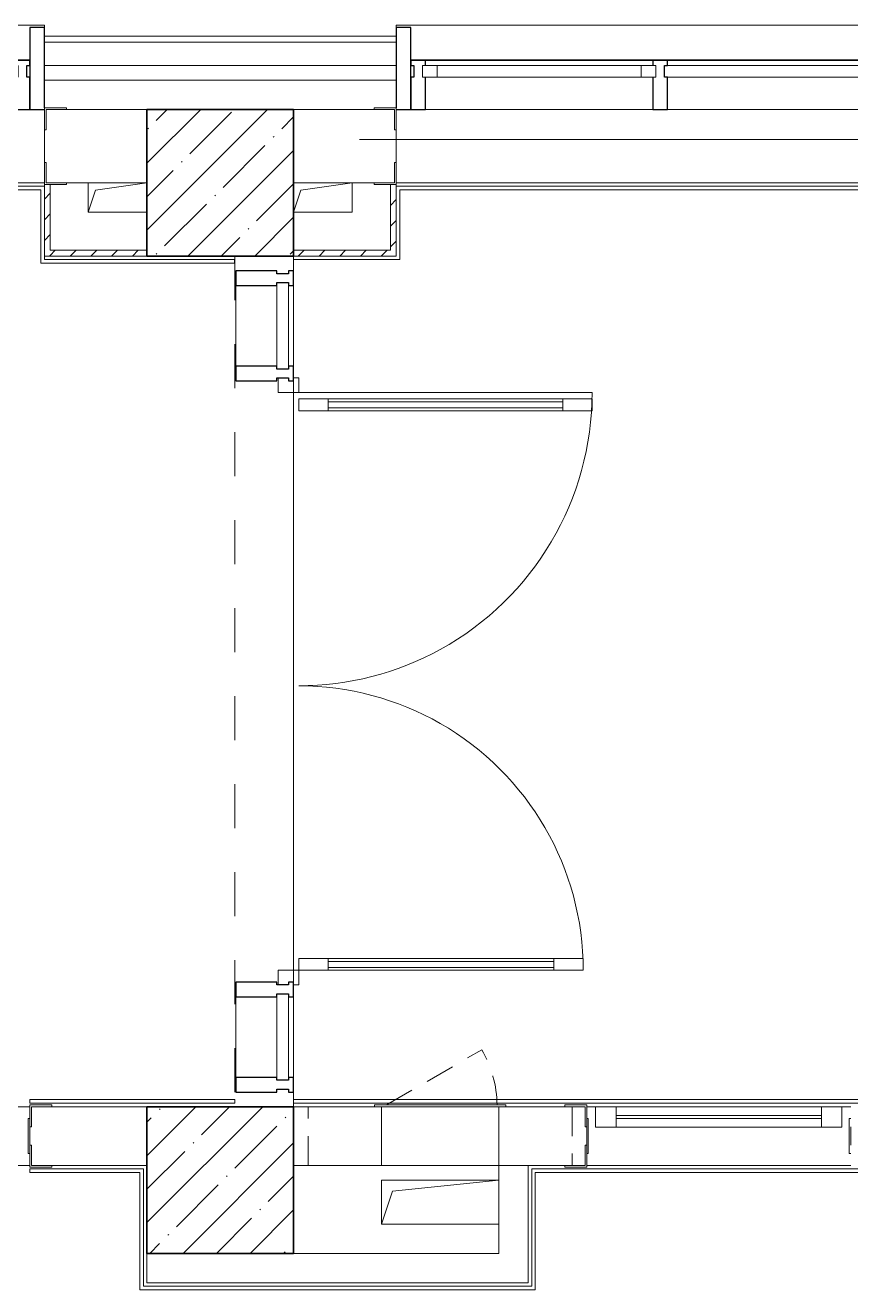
# Model space of a CAD drawing. Header units: millimetres. Extents: x 5993 to 95364, y 94667 to 143522.
# Drawn here: x 45400.1 to 45629.2, y 114542.6 to 114893.5 of the extents above; entities that cross this region are included whole.
import ezdxf

# ---------------------------------------------------------------- set-up
doc = ezdxf.new("R2010")
doc.units = ezdxf.units.MM
for name, pattern in [('200_ШТРИХ__ш1_п0_6_', [160, 100, -60]), ('200_ШТРИХ_ш1п0_6_', [160, 100, -60]), ('50_200_ШТРИХ_1Т_ш5_п1_п1_', [1400, 1000, -200, 0, -200]), ('Штрих короткий', [300, 150, -150])]:
    doc.linetypes.add(name, pattern=pattern)
for name, color, linetype, lineweight in [('0-2', 7, 'Continuous', 9), ('S-GRID-____-OTLN-1', 7, '50_200_ШТРИХ_1Т_ш5_п1_п1_', 9), ('Двери', 7, 'Continuous', 9), ('Импосты витража', 7, 'Continuous', 9), ('Импосты витража-1', 7, 'Continuous', 25), ('Каркас_Импост', 7, 'Continuous', 13), ('Каркас_Импост-1', 7, 'Continuous', 9), ('Несущие колонны', 7, 'Continuous', 9), ('Несущие колонны-1', 7, 'Continuous', 35), ('Обобщенные модели', 7, 'Continuous', 9), ('Общие ребра', 7, 'Continuous', 9), ('Окна', 7, 'Continuous', 9), ('Остекление-1', 7, 'Continuous', 9), ('Открывание в плане-1', 7, '200_ШТРИХ__ш1_п0_6_', 9), ('Перекрытия', 7, 'Continuous', 9), ('Перемычка-1', 7, 'Штрих короткий', 9), ('Перемычка_Пунктирные линии-1', 7, '200_ШТРИХ_ш1п0_6_', 9), ('Стены', 7, 'Continuous', 9), ('Стены-1', 7, 'Continuous', 13), ('Элементы узлов', 7, 'Continuous', 9)]:
    doc.layers.add(name, color=color, linetype=linetype, lineweight=lineweight)
doc.layers.add('Штриховка разреза-4', color=7, linetype='Continuous', lineweight=5, true_color=0x0080ff)

# ---------------------------------------------------------------- blocks, each defined once
blk = doc.blocks.new('BSC_Колонна _Прямоугольная - 500х500-V97-АИ2_01_План напольных покрытий и плинтусов 1го этажа _Часть 2_')
at = {"layer": 'Несущие колонны'}
h = blk.add_hatch(dxfattribs=at)
h.set_pattern_fill('FP_116', color=256, style=0, pattern_type=2)
h.set_pattern_definition([(45, (-46950, -7650), (-114.04925, 114.04925), []), (45, (-46835.95, -7650), (-114.04925, 114.04925), [201.613, -40.323, 3.353, -36.97])])
h.paths.add_polyline_path([(-250, -250), (250, -250), (250, 250), (-250, 250)], flags=0)
at = {"layer": 'Несущие колонны-1'}
for p, q in [((250, 250), (-250, 250)), ((-250, 250), (-250, -250)), ((250, -250), (250, 250)), ((-250, -250), (250, -250))]:
    blk.add_line(p, q, dxfattribs=at)
blk = doc.blocks.new('Проем_Дверь_Прямоугольный - 1800х2700h_оконные проемы-25805030-АИ2_01_План напольных покрытий и плинтусов 1го этажа _Часть 2_')
at = {"layer": 'Перемычка-1'}
for p, q in [((900, 125), (-900, 125)), ((900, -125), (-900, -125))]:
    blk.add_line(p, q, dxfattribs=at)
blk = doc.blocks.new('120_Окно_СКБ_1Ст - 120_Окно_СКБ_1Ст_классы 900x800_E30-27915984-АИ2_01_План напольных покрытий и плинтусов 1го этажа _Часть 2_')
at = {"layer": 'Каркас_Импост'}
for p, q in [((-420, 30), (-420, 100)), ((-420, 100), (-350, 100)), ((-350, 100), (-350, 30)), ((350, 30), (350, 100)), ((350, 100), (420, 100)), ((420, 100), (420, 30)), ((-350, 30), (-420, 30)), ((420, 30), (350, 30))]:
    blk.add_line(p, q, dxfattribs=at)
at = {"layer": 'Каркас_Импост-1'}
for p, q in [((420, 100), (-420, 100)), ((-420, 30), (420, 30))]:
    blk.add_line(p, q, dxfattribs=at)
at = {"layer": 'Остекление-1'}
for p, q in [((350, 70), (-350, 70)), ((350, 60), (-350, 60))]:
    blk.add_line(p, q, dxfattribs=at)
blk = doc.blocks.new('Проем_Дверь_Прямоугольный - 1700х2400h_дверные проемы-28051683-АИ2_01_План напольных покрытий и плинтусов 1го этажа _Часть 2_')
at = {"layer": 'Перемычка-1'}
for p, q in [((850, 100), (-850, 100)), ((850, -100), (-850, -100))]:
    blk.add_line(p, q, dxfattribs=at)
blk = doc.blocks.new('Прямоугольный импост - Импост структурный с накладкой - 150мм-25651501-АИ2_01_План напольных покрытий и плинтусов 1го этажа _Часть 2_')
at = {"layer": 'Импосты витража-1'}
for p, q in [((-25, 0), (-25, 17)), ((-25, 17), (25, 17)), ((-15, 0), (-25, 0)), ((-15, -40), (-15, 0)), ((25, 0), (15, 0)), ((15, 0), (15, -40)), ((25, 17), (25, 0)), ((-25, -150), (-25, -40)), ((-25, -40), (-15, -40)), ((15, -40), (25, -40)), ((25, -40), (25, -150)), ((25, -150), (-25, -150))]:
    blk.add_line(p, q, dxfattribs=at)
blk = doc.blocks.new('Прямоугольный импост - Откос НВФ_50х280 мм-25995273-АИ2_01_План напольных покрытий и плинтусов 1го этажа _Часть 2_')
at = {"layer": 'Импосты витража-1'}
for p, q in [((0, 130), (-50, 130)), ((-50, 130), (-50, -150)), ((0, -144), (0, 130)), ((-50, -150), (0, -150))]:
    blk.add_line(p, q, dxfattribs=at)
blk = doc.blocks.new('PNS_Панель прямоугольная2 - Нр_Стекло - 40мм-26243474-АИ2_01_План напольных покрытий и плинтусов 1го этажа _Часть 2_')
at = {"layer": 'Каркас_Импост'}
for p, q in [((-397.5, 0), (-397.5, 40)), ((-397.5, 40), (-347.5, 40)), ((-347.5, 40), (-347.5, 0)), ((397.5, 40), (347.5, 40)), ((347.5, 40), (347.5, 0)), ((397.5, 0), (397.5, 40)), ((-347.5, 0), (-397.5, 0)), ((347.5, 0), (397.5, 0))]:
    blk.add_line(p, q, dxfattribs=at)
at = {"layer": 'Каркас_Импост-1'}
for p, q in [((-347.5, 40), (347.5, 40)), ((-347.5, 0), (347.5, 0))]:
    blk.add_line(p, q, dxfattribs=at)
blk = doc.blocks.new('Прямоугольный импост - Импост структурный с накладкой - 150мм-25647633-АИ2_01_План напольных покрытий и плинтусов 1го этажа _Часть 2_')
at = {"layer": 'Импосты витража-1'}
for p, q in [((-25, 0), (-25, 17)), ((-25, 17), (25, 17)), ((-15, 0), (-25, 0)), ((-15, -40), (-15, 0)), ((25, 17), (25, 0)), ((-25, -150), (-25, -40)), ((-25, -40), (-15, -40)), ((25, -40), (25, -150)), ((25, -150), (-25, -150))]:
    blk.add_line(p, q, dxfattribs=at)
blk = doc.blocks.new('Прямоугольный импост - Импост структурный с накладкой - 150мм-25647642-АИ2_01_План напольных покрытий и плинтусов 1го этажа _Часть 2_')
at = {"layer": 'Импосты витража'}
for p, q in [((93625, -100), (94400, -100)), ((93625, -267), (94400, -267))]:
    blk.add_line(p, q, dxfattribs=at)
blk = doc.blocks.new('Прямоугольный импост - Импост структурный с накладкой - 150мм-V143-АИ2_01_План напольных покрытий и плинтусов 1го этажа _Часть 2_')
at = {"layer": 'Импосты витража-1'}
for p, q in [((-25, 0), (-25, 17)), ((-25, 17), (25, 17)), ((25, 0), (15, 0)), ((15, 0), (15, -40)), ((25, 17), (25, 0)), ((-25, -150), (-25, -40)), ((15, -40), (25, -40)), ((25, -40), (25, -150)), ((25, -150), (-25, -150))]:
    blk.add_line(p, q, dxfattribs=at)
blk = doc.blocks.new('PNS_Панель прямоугольная1 - Нр_Стекло - 40мм-25259299-АИ2_01_План напольных покрытий и плинтусов 1го этажа _Часть 2_')
at = {"layer": 'Остекление-1'}
for p, q in [((-387.5, 40), (387.5, 40)), ((-397.5, 0), (397.5, 0)), ((387.5, 0), (-387.5, 0))]:
    blk.add_line(p, q, dxfattribs=at)
blk = doc.blocks.new('Прямоугольный импост - Откос НВФ_50х280 мм-25993834-АИ2_01_План напольных покрытий и плинтусов 1го этажа _Часть 2_')
at = {"layer": 'Импосты витража-1'}
for p, q in [((-50, 130), (0, 130)), ((-50, -150), (-50, 130)), ((0, 130), (0, -144)), ((0, -150), (-50, -150))]:
    blk.add_line(p, q, dxfattribs=at)
blk = doc.blocks.new('Дверь_Витражная_СКБ_2Ст2 - ДВВ_ДАО_СОШ_Коридор_отсек-V171-АИ2_01_План напольных покрытий и плинтусов 1го этажа _Часть 2_')
at = {"layer": 'Двери'}
for p, q in [((-985, -1005), (-985, -35)), ((985, -1035), (985, -35))]:
    blk.add_line(p, q, dxfattribs=at)
for centre, radius, start, end in [((-985, -35), 970, 330.1977, 0), ((985, -35), 1000, 180, 208.8493), ((-985, -35), 970, 270, 330.1977), ((985, -35), 1000, 208.8493, 270)]:
    blk.add_arc(centre, radius, start, end, dxfattribs=at)
at = {"layer": 'Элементы узлов'}
for p, q in [((-1035, 35), (-985, 35)), ((-985, 35), (-1035, 35)), ((-985, 35), (-985, -35)), ((-985, -35), (-985, 35)), ((1035, 35), (985, 35)), ((985, 35), (985, -35)), ((1035, 35), (985, 35)), ((985, 35), (985, -35)), ((-1035, -35), (-1035, -17)), ((-1035, -17), (-1035, -35)), ((-985, -35), (-1035, -35)), ((-1035, -35), (-985, -35)), ((-945, -35), (-985, -35)), ((-985, -1005), (-985, -35)), ((-945, -35), (-985, -35)), ((-985, -35), (-985, -1005)), ((-945, -1005), (-945, -35)), ((-945, -1005), (-945, -35)), ((923, -35), (963, -35)), ((923, -1035), (923, -35)), ((923, -35), (923, -1035)), ((963, -35), (923, -35)), ((963, -1035), (963, -35)), ((963, -1035), (963, -35)), ((985, -35), (1035, -35)), ((985, -35), (1035, -35)), ((1035, -35), (1035, -17)), ((1035, -35), (1035, -17)), ((-985, -135), (-945, -135)), ((-975, -905), (-975, -135)), ((-955, -905), (-955, -135)), ((963, -135), (923, -135)), ((933, -935), (933, -135)), ((953, -935), (953, -135)), ((-985, -905), (-945, -905)), ((963, -935), (923, -935)), ((-985, -1005), (-945, -1005)), ((-985, -1005), (-945, -1005)), ((963, -1035), (923, -1035)), ((923, -1035), (963, -1035))]:
    blk.add_line(p, q, dxfattribs=at)
blk = doc.blocks.new('PNS_Панель прямоугольная2 - Нр_Стекло - 40мм-28950549-АИ2_01_План напольных покрытий и плинтусов 1го этажа _Часть 2_')
at = {"layer": 'Остекление-1'}
for p, q in [((-137.5, 40), (137.5, 40)), ((-147.5, 0), (147.5, 0)), ((137.5, 0), (-137.5, 0))]:
    blk.add_line(p, q, dxfattribs=at)
blk = doc.blocks.new('Прямоугольный импост - Импост структурный с накладкой - 180мм-26944798-АИ2_01_План напольных покрытий и плинтусов 1го этажа _Часть 2_')
at = {"layer": 'Импосты витража-1'}
for p, q in [((-25, 0), (-25, 17)), ((-25, 17), (25, 17)), ((-15, 0), (-25, 0)), ((-15, -40), (-15, 0)), ((25, 0), (15, 0)), ((15, 0), (15, -40)), ((25, 17), (25, 0)), ((-25, -180), (-25, -40)), ((-25, -40), (-15, -40)), ((15, -40), (25, -40)), ((25, -40), (25, -180)), ((25, -180), (-25, -180))]:
    blk.add_line(p, q, dxfattribs=at)
blk = doc.blocks.new('Прямоугольный импост - Импост структурный с накладкой - 180мм-27001384-АИ2_01_План напольных покрытий и плинтусов 1го этажа _Часть 2_')
at = {"layer": 'Импосты витража'}
for p, q in [((47003, 10700), (47003, 10425)), ((47200, 10700), (47200, 10425))]:
    blk.add_line(p, q, dxfattribs=at)
blk = doc.blocks.new('Прямоугольный импост - Импост структурный с накладкой - 180мм-26943387-АИ2_01_План напольных покрытий и плинтусов 1го этажа _Часть 2_')
at = {"layer": 'Импосты витража-1'}
for p, q in [((-25, 0), (-25, 17)), ((-25, 17), (25, 17)), ((-15, 0), (-25, 0)), ((-15, -40), (-15, 0)), ((25, 0), (15, 0)), ((15, 0), (15, -40)), ((25, 17), (25, 0)), ((-25, -180), (-25, -40)), ((-25, -40), (-15, -40)), ((15, -40), (25, -40)), ((25, -40), (25, -180)), ((25, -180), (-25, -180))]:
    blk.add_line(p, q, dxfattribs=at)
blk = doc.blocks.new('Фахверк_СКБ_Уголок - 250_2700-27497298-АИ2_01_План напольных покрытий и плинтусов 1го этажа _Часть 2_')
at = {"layer": 'Обобщенные модели'}
for p, q in [((200, 181), (125, 181)), ((125, 181), (125, 106)), ((131, 106), (131, 175)), ((131, 175), (200, 175)), ((200, 175), (200, 181)), ((125, 106), (131, 106)), ((131, -6), (125, -6)), ((125, -6), (125, -81)), ((131, -75), (131, -6)), ((125, -81), (200, -81)), ((200, -75), (131, -75)), ((200, -81), (200, -75))]:
    blk.add_line(p, q, dxfattribs=at)
blk = doc.blocks.new('Стойка_Влож_Полоса боковая - Полоса-28213942-АИ2_01_План напольных покрытий и плинтусов 1го этажа _Часть 2_')
at = {"layer": 'Обобщенные модели'}
for p, q in [((-5, 60), (0, 60)), ((-5, -60), (-5, 60)), ((0, 31), (0, -31)), ((0, -60), (-5, -60))]:
    blk.add_line(p, q, dxfattribs=at)
blk = doc.blocks.new('154_Стойка_СКБ_Уголок - СМ-2530_200-28213945-АИ2_01_План напольных покрытий и плинтусов 1го этажа _Часть 2_')
at = {"layer": 'Обобщенные модели'}
for p, q in [((125, 156), (125, 81)), ((200, 156), (125, 156)), ((131, 81), (131, 150)), ((131, 150), (200, 150)), ((200, 150), (200, 156)), ((125, 81), (131, 81)), ((131, 19), (125, 19)), ((125, 19), (125, -56)), ((131, -50), (131, 19)), ((125, -56), (200, -56)), ((200, -50), (131, -50)), ((200, -56), (200, -50))]:
    blk.add_line(p, q, dxfattribs=at)
blk = doc.blocks.new('AR_Отверстие Ниша - Лючок-32401323-АИ2_01_План напольных покрытий и плинтусов 1го этажа _Часть 2_')
at = {"layer": 'Окна'}
for p, q in [((200, 100), (-200, 100)), ((-200, 100), (-200, -100)), ((200, -100), (200, 100)), ((-200, -100), (200, -100))]:
    blk.add_line(p, q, dxfattribs=at)
blk = doc.blocks.new('Л_Общий_Лючок - Лючок-V182-АИ2_01_План напольных покрытий и плинтусов 1го этажа _Часть 2_')
at = {"layer": 'Окна'}
for p, q in [((424, 6), (-24, 6)), ((-24, 6), (-24, 0)), ((-24, 0), (0, 0)), ((400, 0), (424, 0)), ((424, 6), (424, 0))]:
    blk.add_line(p, q, dxfattribs=at)
at = {"layer": 'Открывание в плане-1'}
blk.add_line((16.4, 6), (342, 194), dxfattribs=at)
blk.add_arc((6, 0), 388, 0.8905, 30, dxfattribs=at)
blk = doc.blocks.new('АР_Перемычка1 - АР_Перемычка 2-V193-АИ2_01_План напольных покрытий и плинтусов 1го этажа _Часть 2_')
at = {"layer": 'Перемычка_Пунктирные линии-1'}
for p, q in [((-250, -100), (-250, 100)), ((-225, 100), (0, 100)), ((400, 100), (650, 100)), ((650, 100), (650, -100)), ((-225, -100), (0, -100)), ((400, -100), (650, -100))]:
    blk.add_line(p, q, dxfattribs=at)
blk = doc.blocks.new('AR_Отверстие прямоугольное _в плите_ - AR_Отверстие прямоугольное _в плите_-V205-АИ2_01_План напольных покрытий и плинтусов 1го этажа _Часть 2_')
at = {"layer": 'Обобщенные модели'}
for p, q in [((200, 75), (-200, 75)), ((-200, 75), (-200, -75)), ((-162.5, 37.5), (200, 75)), ((-200, -75), (-162.5, 37.5)), ((-200, -75), (200, -75))]:
    blk.add_line(p, q, dxfattribs=at)
blk = doc.blocks.new('AR_Отверстие прямоугольное _в плите_ - AR_Отверстие прямоугольное _в плите_-V220-АИ2_01_План напольных покрытий и плинтусов 1го этажа _Часть 2_')
at = {"layer": 'Обобщенные модели'}
for p, q in [((-100, 50), (-100, -50)), ((-75, 25), (100, 50)), ((-100, -50), (-75, 25)), ((-100, -50), (100, -50))]:
    blk.add_line(p, q, dxfattribs=at)
blk = doc.blocks.new('AR_Отверстие прямоугольное _в плите_ - AR_Отверстие прямоугольное _в плите_-V218-АИ2_01_План напольных покрытий и плинтусов 1го этажа _Часть 2_')
at = {"layer": 'Обобщенные модели'}
for p, q in [((-75, 25), (100, 50)), ((100, -50), (100, 50)), ((-100, -50), (-75, 25)), ((-100, -50), (100, -50))]:
    blk.add_line(p, q, dxfattribs=at)
blk = doc.blocks.new('Отлив_СКБ - Отлив витража_120_НВФ-31885689-АИ2_01_План напольных покрытий и плинтусов 1го этажа _Часть 2_')
at = {"layer": 'Окна'}
for p, q in [((0, 113), (0, 120)), ((1800, 120), (0, 120)), ((1800, 120), (1800, 113)), ((50, 2), (1750, 2))]:
    blk.add_line(p, q, dxfattribs=at)
blk = doc.blocks.new('Проем_Дверь_Прямоугольный - 2900х2800h_витражные проемы-35267925-АИ2_01_План напольных покрытий и плинтусов 1го этажа _Часть 2_')
at = {"layer": 'Перемычка-1'}
for p, q in [((1450, 100), (-1450, 100)), ((-250, -100), (-1450, -100)), ((250, -100), (-250, -100)), ((1450, -100), (250, -100))]:
    blk.add_line(p, q, dxfattribs=at)

msp = doc.modelspace()

# ---------------------------------------------------------------- hatches: boundary and pattern name
at = {"layer": 'Несущие колонны'}
h = msp.add_hatch(dxfattribs=at)
h.set_pattern_fill('FP_2', color=256, scale=0.081395, style=0, pattern_type=2)
h.set_pattern_definition([(45, (41632.67, 113950.373), (-9.283096, 9.283096), []), (45, (41641.954, 113950.373), (-9.283096, 9.283096), [16.41031, -3.28203, 0.27292, -3.00919])])
h.paths.add_polyline_path([(45441.06, 114829.44), (45474.54, 114829.44), (45474.54, 114870.14), (45433.84, 114870.14), (45433.84, 114829.44)], flags=0)

# ---------------------------------------------------------------- linework, layer by layer
at = {"layer": 'S-GRID-____-OTLN-1', "color": 251, "ltscale": 0.6, "true_color": 0x636466}
msp.add_line((50293.31, 114861.8), (41443.97, 114861.8), dxfattribs=at)
at = {"layer": 'Несущие колонны-1'}
for p, q in [((45474.54, 114870.14), (45433.84, 114870.14)), ((45433.84, 114870.14), (45433.84, 114829.44)), ((45474.54, 114829.44), (45474.54, 114870.14)), ((45433.84, 114829.44), (45474.54, 114829.44))]:
    msp.add_line(p, q, dxfattribs=at)
at = {"layer": 'Общие ребра'}
for p, q in [((45503.03, 114882.35), (45405.35, 114882.35)), ((45503.03, 114878.28), (45405.35, 114878.28)), ((45496.92, 114870.14), (45474.54, 114870.14)), ((45474.54, 114870.14), (45496.92, 114870.14))]:
    msp.add_line(p, q, dxfattribs=at)
at = {"layer": 'Перекрытия'}
for p, q in [((45474.54, 114828.47), (45474.54, 114825.37)), ((45474.54, 114794.85), (45474.54, 114627.99)), ((45474.54, 114597.47), (45474.54, 114595.35)), ((45401.28, 114593.4), (45262.91, 114593.4)), ((45474.54, 114594.37), (45474.54, 114593.4))]:
    msp.add_line(p, q, dxfattribs=at)
at = {"layer": 'Стены'}
for p, q in [((45232.3, 114848.82), (45405.35, 114848.82)), ((45405.35, 114849.79), (45258.84, 114849.79)), ((45649.54, 114849.79), (45503.03, 114849.79)), ((45503.03, 114848.82), (45893.72, 114848.82)), ((45404.37, 114847.84), (45232.3, 114847.84)), ((45404.37, 114827.49), (45404.37, 114847.84)), ((45504, 114847.84), (45504, 114828.47)), ((45892.75, 114847.84), (45504, 114847.84)), ((45458.18, 114827.49), (45404.37, 114827.49)), ((45405.35, 114829.44), (45405.35, 114828.47)), ((45405.35, 114828.47), (45458.18, 114828.47)), ((45458.18, 114827.49), (45458.18, 114828.47)), ((45474.54, 114828.47), (45474.54, 114829.44)), ((45504, 114828.47), (45474.54, 114828.47)), ((45401.28, 114595.35), (45458.26, 114595.35)), ((45401.28, 114594.37), (45401.28, 114595.35)), ((45458.26, 114594.37), (45401.28, 114594.37)), ((45458.26, 114594.37), (45458.26, 114595.35)), ((45474.54, 114595.35), (46215.24, 114595.35)), ((45474.54, 114594.37), (45474.54, 114595.35)), ((46215.24, 114594.37), (45474.54, 114594.37)), ((45401.28, 114576.14), (45432.86, 114576.14)), ((45401.28, 114576.14), (45401.28, 114575.17)), ((45431.89, 114575.17), (45401.28, 114575.17)), ((45431.89, 114542.61), (45431.89, 114575.17)), ((45432.86, 114576.14), (45432.86, 114543.58)), ((45540.63, 114576.14), (45656.7, 114576.14)), ((45540.63, 114543.58), (45540.63, 114576.14)), ((45655.72, 114575.17), (45541.61, 114575.17)), ((45541.61, 114575.17), (45541.61, 114542.61)), ((45432.86, 114543.58), (45540.63, 114543.58)), ((45541.61, 114542.61), (45431.89, 114542.61))]:
    msp.add_line(p, q, dxfattribs=at)
at = {"layer": 'Стены-1'}
for p, q in [((45503.03, 114890.49), (45405.35, 114890.49)), ((45405.35, 114890.49), (45405.35, 114888.86)), ((45503.03, 114888.86), (45503.03, 114890.49)), ((45405.35, 114888.86), (45503.03, 114888.86)), ((45503.03, 114888.86), (45405.35, 114888.86)), ((45405.35, 114888.86), (45405.35, 114870.63)), ((45503.03, 114870.63), (45503.03, 114888.86)), ((45433.84, 114870.14), (45411.46, 114870.14)), ((45411.46, 114870.14), (45474.54, 114870.14)), ((45433.84, 114849.79), (45433.84, 114870.14)), ((45474.54, 114870.14), (45474.54, 114849.79)), ((45405.35, 114864.53), (45405.35, 114855.41)), ((45503.03, 114855.41), (45503.03, 114864.53)), ((45405.35, 114849.31), (45405.35, 114829.44)), ((45406.98, 114831.07), (45406.98, 114849.31)), ((45411.46, 114849.79), (45433.84, 114849.79)), ((45474.54, 114849.79), (45496.92, 114849.79)), ((45501.4, 114849.31), (45501.4, 114831.07)), ((45503.03, 114829.44), (45503.03, 114849.31)), ((45433.84, 114831.07), (45406.98, 114831.07)), ((45433.84, 114829.44), (45433.84, 114831.07)), ((45501.4, 114831.07), (45474.54, 114831.07)), ((45474.54, 114831.07), (45474.54, 114829.44)), ((45405.35, 114829.44), (45433.84, 114829.44)), ((45474.54, 114829.44), (45503.03, 114829.44)), ((45433.84, 114593.4), (45407.39, 114593.4)), ((45497, 114593.4), (45474.54, 114593.4)), ((45549.83, 114593.4), (45533.47, 114593.4)), ((45558.38, 114593.4), (45555.93, 114593.4)), ((45629.19, 114593.4), (45626.75, 114593.4)), ((45407.39, 114577.12), (45433.84, 114577.12)), ((45474.54, 114577.12), (45498.96, 114577.12)), ((45531.51, 114577.12), (45549.83, 114577.12)), ((45539.65, 114577.12), (45531.51, 114577.12)), ((45531.51, 114577.12), (45531.51, 114552.7)), ((45539.65, 114552.7), (45539.65, 114577.12)), ((45555.93, 114577.12), (45629.19, 114577.12)), ((45433.84, 114552.7), (45433.84, 114544.56)), ((45531.51, 114552.7), (45474.54, 114552.7)), ((45539.65, 114544.56), (45539.65, 114552.7)), ((45433.84, 114544.56), (45539.65, 114544.56))]:
    msp.add_line(p, q, dxfattribs=at)
at = {"layer": 'Штриховка разреза-4'}
for p, q in [((45501.4, 114849.25), (45501.46, 114849.31)), ((45405.35, 114845.29), (45406.98, 114846.92)), ((45501.4, 114843.49), (45503.03, 114845.12)), ((45405.35, 114839.53), (45406.98, 114841.16)), ((45501.4, 114837.74), (45503.03, 114839.36)), ((45405.35, 114833.78), (45406.98, 114835.41)), ((45406.98, 114829.65), (45408.4, 114831.07)), ((45412.53, 114829.44), (45414.16, 114831.07)), ((45418.28, 114829.44), (45419.91, 114831.07)), ((45424.04, 114829.44), (45425.67, 114831.07)), ((45429.8, 114829.44), (45431.42, 114831.07)), ((45475.84, 114829.44), (45477.47, 114831.07)), ((45481.6, 114829.44), (45483.22, 114831.07)), ((45487.35, 114829.44), (45488.98, 114831.07)), ((45493.11, 114829.44), (45494.73, 114831.07)), ((45498.86, 114829.44), (45500.49, 114831.07)), ((45501.4, 114831.98), (45503.03, 114833.61)), ((45406.77, 114829.44), (45406.98, 114829.65))]:
    msp.add_line(p, q, dxfattribs=at)

# ---------------------------------------------------------------- block references
at = {"layer": '0-2', "xscale": 0.08139549610658335, "yscale": 0.08139549610658335, "zscale": 0.08139549610658335}
for name, p in [('Отлив_СКБ - Отлив витража_120_НВФ-31885689-АИ2_01_План напольных покрытий и плинтусов 1го этажа _Часть 2_', (45258.84, 114883.74)), ('Прямоугольный импост - Откос НВФ_50х280 мм-25995273-АИ2_01_План напольных покрытий и плинтусов 1го этажа _Часть 2_', (45405.35, 114882.35)), ('Отлив_СКБ - Отлив витража_120_НВФ-31885689-АИ2_01_План напольных покрытий и плинтусов 1го этажа _Часть 2_', (45503.03, 114883.74)), ('Фахверк_СКБ_Уголок - 250_2700-27497298-АИ2_01_План напольных покрытий и плинтусов 1го этажа _Часть 2_', (45395.18, 114855.9)), ('AR_Отверстие прямоугольное _в плите_ - AR_Отверстие прямоугольное _в плите_-V220-АИ2_01_План напольных покрытий и плинтусов 1го этажа _Часть 2_', (45425.7, 114845.72)), ('AR_Отверстие прямоугольное _в плите_ - AR_Отверстие прямоугольное _в плите_-V218-АИ2_01_План напольных покрытий и плинтусов 1го этажа _Часть 2_', (45482.68, 114845.72)), ('Прямоугольный импост - Импост структурный с накладкой - 180мм-27001384-АИ2_01_План напольных покрытий и плинтусов 1го этажа _Часть 2_', (41632.67, 113950.37)), ('Прямоугольный импост - Импост структурный с накладкой - 180мм-27001384-АИ2_01_План напольных покрытий и плинтусов 1го этажа _Часть 2_', (41632.67, 113752.99)), ('Л_Общий_Лючок - Лючок-V182-АИ2_01_План напольных покрытий и плинтусов 1го этажа _Часть 2_', (45498.96, 114593.4)), ('Проем_Дверь_Прямоугольный - 1700х2400h_дверные проемы-28051683-АИ2_01_План напольных покрытий и плинтусов 1го этажа _Часть 2_', (45332.1, 114585.26)), ('154_Стойка_СКБ_Уголок - СМ-2530_200-28213945-АИ2_01_План напольных покрытий и плинтусов 1го этажа _Часть 2_', (45391.11, 114581.19)), ('BSC_Колонна _Прямоугольная - 500х500-V97-АИ2_01_План напольных покрытий и плинтусов 1го этажа _Часть 2_', (45454.19, 114573.05)), ('120_Окно_СКБ_1Ст - 120_Окно_СКБ_1Ст_классы 900x800_E30-27915984-АИ2_01_План напольных покрытий и плинтусов 1го этажа _Часть 2_', (45592.56, 114585.26)), ('Стойка_Влож_Полоса боковая - Полоса-28213942-АИ2_01_План напольных покрытий и плинтусов 1го этажа _Часть 2_', (45401.28, 114585.26)), ('Стойка_Влож_Полоса боковая - Полоса-28213942-АИ2_01_План напольных покрытий и плинтусов 1го этажа _Часть 2_', (45629.19, 114585.26)), ('AR_Отверстие прямоугольное _в плите_ - AR_Отверстие прямоугольное _в плите_-V205-АИ2_01_План напольных покрытий и плинтусов 1го этажа _Часть 2_', (45515.24, 114566.94))]:
    msp.add_blockref(name, p, dxfattribs=at)
at = {"layer": '0-2', "extrusion": (0, 0, -1), "xscale": 0.08139549610658335, "yscale": 0.08139549610658335, "zscale": 0.08139549610658335}
for name, p in [('Прямоугольный импост - Откос НВФ_50х280 мм-25993834-АИ2_01_План напольных покрытий и плинтусов 1го этажа _Часть 2_', (-45503.03, 114882.35)), ('Прямоугольный импост - Импост структурный с накладкой - 150мм-25651501-АИ2_01_План напольных покрытий и плинтусов 1го этажа _Часть 2_', (-45399.25, 114882.35)), ('Прямоугольный импост - Импост структурный с накладкой - 150мм-V143-АИ2_01_План напольных покрытий и плинтусов 1го этажа _Часть 2_', (-45509.13, 114882.35)), ('Прямоугольный импост - Импост структурный с накладкой - 150мм-25647633-АИ2_01_План напольных покрытий и плинтусов 1го этажа _Часть 2_', (-45576.28, 114882.35))]:
    msp.add_blockref(name, p, dxfattribs=at)
at = {"layer": '0-2', "xscale": 0.08139549610658335, "yscale": 0.08139549610658335, "zscale": 0.08139549610658335}
for name, p, rotation in [('Прямоугольный импост - Импост структурный с накладкой - 150мм-25647642-АИ2_01_План напольных покрытий и плинтусов 1го этажа _Часть 2_', (53194.9, 114862), 180), ('Прямоугольный импост - Импост структурный с накладкой - 150мм-25647642-АИ2_01_План напольных покрытий и плинтусов 1го этажа _Часть 2_', (53262.05, 114862), 180), ('PNS_Панель прямоугольная2 - Нр_Стекло - 40мм-26243474-АИ2_01_План напольных покрытий и плинтусов 1го этажа _Часть 2_', (45542.71, 114882.35), 180), ('PNS_Панель прямоугольная1 - Нр_Стекло - 40мм-25259299-АИ2_01_План напольных покрытий и плинтусов 1го этажа _Часть 2_', (45609.86, 114882.35), 180), ('Проем_Дверь_Прямоугольный - 1800х2700h_оконные проемы-25805030-АИ2_01_План напольных покрытий и плинтусов 1го этажа _Часть 2_', (45332.1, 114859.97), 180), ('Фахверк_СКБ_Уголок - 250_2700-27497298-АИ2_01_План напольных покрытий и плинтусов 1го этажа _Часть 2_', (45513.2, 114864.04), 180), ('Проем_Дверь_Прямоугольный - 1800х2700h_оконные проемы-25805030-АИ2_01_План напольных покрытий и плинтусов 1го этажа _Часть 2_', (45576.28, 114859.97), 180), ('Проем_Дверь_Прямоугольный - 2900х2800h_витражные проемы-35267925-АИ2_01_План напольных покрытий и плинтусов 1го этажа _Часть 2_', (45466.4, 114711.42), 89.99999999999993), ('PNS_Панель прямоугольная2 - Нр_Стекло - 40мм-28950549-АИ2_01_План напольных покрытий и плинтусов 1го этажа _Часть 2_', (45473.15, 114810.11), 89.99999999999918), ('Дверь_Витражная_СКБ_2Ст2 - ДВВ_ДАО_СОШ_Коридор_отсек-V171-АИ2_01_План напольных покрытий и плинтусов 1го этажа _Часть 2_', (45473.15, 114711.42), 89.99999999999918), ('PNS_Панель прямоугольная2 - Нр_Стекло - 40мм-28950549-АИ2_01_План напольных покрытий и плинтусов 1го этажа _Часть 2_', (45473.15, 114612.73), 89.99999999999918), ('АР_Перемычка1 - АР_Перемычка 2-V193-АИ2_01_План напольных покрытий и плинтусов 1го этажа _Часть 2_', (45531.51, 114585.26), 180), ('AR_Отверстие Ниша - Лючок-32401323-АИ2_01_План напольных покрытий и плинтусов 1го этажа _Часть 2_', (45515.24, 114585.26), 180), ('154_Стойка_СКБ_Уголок - СМ-2530_200-28213945-АИ2_01_План напольных покрытий и плинтусов 1го этажа _Часть 2_', (45566.11, 114589.33), 180), ('Стойка_Влож_Полоса боковая - Полоса-28213942-АИ2_01_План напольных покрытий и плинтусов 1го этажа _Часть 2_', (45555.93, 114585.26), 180)]:
    msp.add_blockref(name, p, dxfattribs=dict(at, rotation=rotation))
at = {"layer": '0-2', "extrusion": (0, 0, -1), "xscale": 0.08139549610658335, "yscale": 0.08139549610658335, "zscale": 0.08139549610658335, "rotation": 90.00000000000084}
for name, p in [('Прямоугольный импост - Импост структурный с накладкой - 180мм-26943387-АИ2_01_План напольных покрытий и плинтусов 1го этажа _Часть 2_', (-45473.15, 114823.34)), ('Прямоугольный импост - Импост структурный с накладкой - 180мм-26944798-АИ2_01_План напольных покрытий и плинтусов 1го этажа _Часть 2_', (-45473.15, 114796.89)), ('Прямоугольный импост - Импост структурный с накладкой - 180мм-26944798-АИ2_01_План напольных покрытий и плинтусов 1го этажа _Часть 2_', (-45473.15, 114625.96)), ('Прямоугольный импост - Импост структурный с накладкой - 180мм-26943387-АИ2_01_План напольных покрытий и плинтусов 1го этажа _Часть 2_', (-45473.15, 114599.5))]:
    msp.add_blockref(name, p, dxfattribs=at)

doc.saveas('drawing.dxf')
